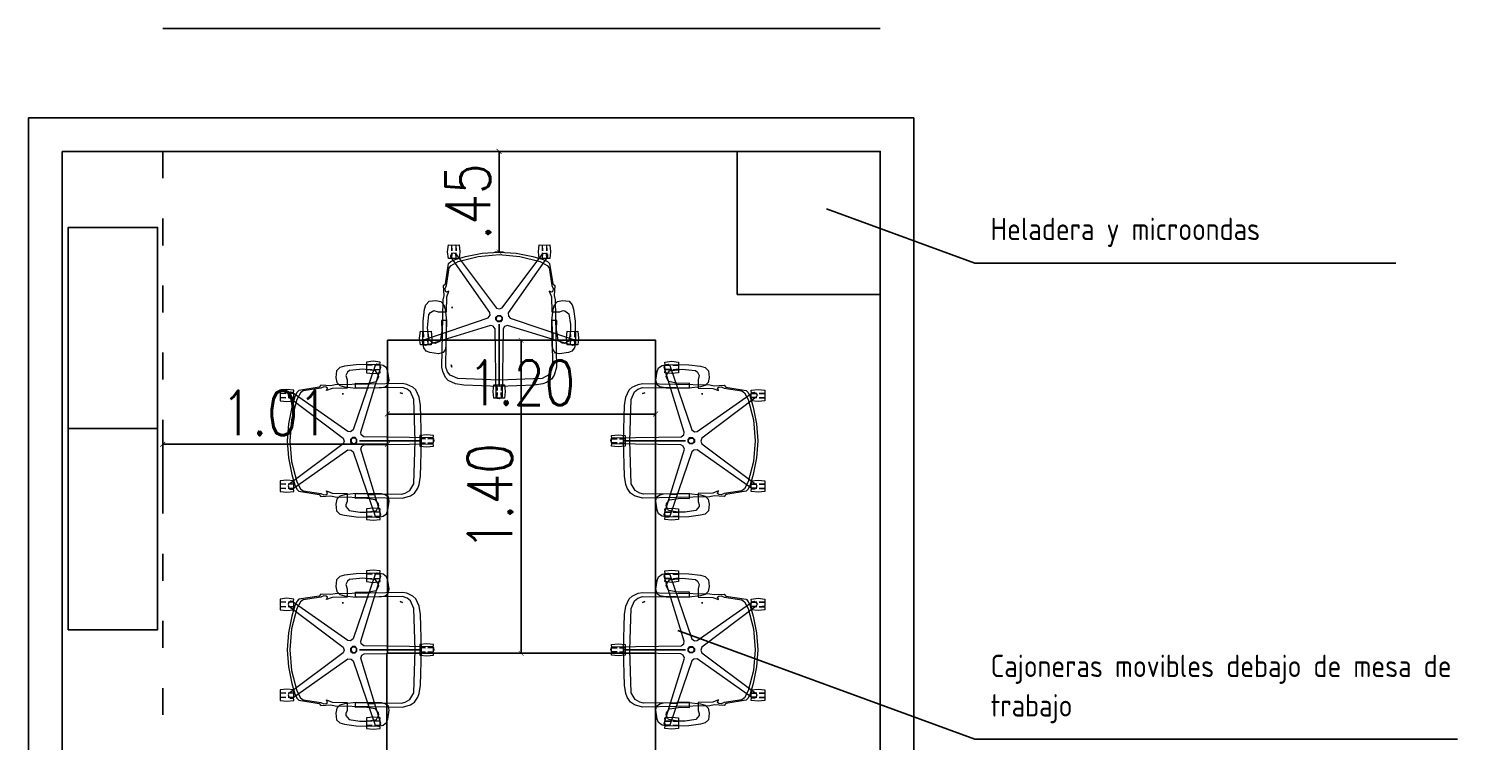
# Model space of a CAD drawing. Header units: millimetres. Extents: x 1591 to 1817, y 987 to 1091.
# Drawn here: x 1710.64 to 1717.03, y 1060.12 to 1063.31 of the extents above; entities that cross this region are included whole.
import ezdxf

# ---------------------------------------------------------------- set-up
doc = ezdxf.new("R2010")
doc.units = ezdxf.units.MM
doc.linetypes.add('ACAD_ISO03W100', pattern=[30, 12, -18])
doc.layers.add('CATALOGUE-TXT', color=251, linetype='Continuous')
doc.layers.add('Paula', color=1, linetype='Continuous')
doc.styles.add('RR', font='ROMANS.shx', dxfattribs={"width": 0.8})
doc.styles.get("Standard").update_dxf_attribs({"font": 'arial.ttf'})
doc.dimstyles.new('Copy of xx', dxfattribs={"dimscale": 2, "dimtxt": 0.036, "dimasz": 0.02, "dimexe": 0, "dimexo": 0.1, "dimgap": 0.02, "dimtad": 1, "dimzin": 4, "dimdsep": 46, "dimtxsty": 'RR', "dimblk1": 'COTA_N', "dimblk2": 'COTA_N', "dimsah": 1, "dimcen": 0, "dimclrd": 256, "dimclre": 256, "dimclrt": 256, "dimadec": 0, "dimazin": 0, "dimtfac": 1, "dimtix": 1, "dimtmove": 0, "dimatfit": 3, "dimldrblk": 'COTA_N', "dimfxl": 1, "dimtolj": 1, "dimtzin": 0, "dimarcsym": 0})

# ---------------------------------------------------------------- blocks, each defined once
blk = doc.blocks.new('COTA_N')
for p, q in [((-1, 0), (0, 0)), ((0, 0.5), (0, -0.5))]:
    blk.add_line(p, q)
at = {"const_width": 0.065}
blk.add_lwpolyline([(0.14, 0.14), (0.28, 0.28), (0, 0), (-0.14, -0.14), (-0.28, -0.28)], dxfattribs=at)
blk = doc.blocks.new('*D51')
at = {"layer": 'CATALOGUE-TXT', "lineweight": -2, "transparency": 16777216}
blk.add_line((1712.7434, 1062.3474), (1712.7434, 1062.7174), dxfattribs=at)
at = {"layer": 'Defpoints', "color": 0, "transparency": 16777216}
for p in [(1712.7434, 1062.7574), (1712.7434, 1062.7574), (1712.7434, 1062.3074)]:
    blk.add_point(p, dxfattribs=at)
at = {"layer": 'CATALOGUE-TXT', "lineweight": -2, "transparency": 16777216, "xscale": 0.04, "yscale": 0.04, "zscale": 0.04}
for p, rotation in [((1712.7434, 1062.7574), 90), ((1712.7434, 1062.3074), 270)]:
    blk.add_blockref('COTA_N', p, dxfattribs=dict(at, rotation=rotation))
at = {"layer": 'CATALOGUE-TXT', "transparency": 16777216, "insert": (1712.6034, 1062.5324), "char_height": 0.072, "attachment_point": 5, "rotation": 90, "style": 'RR'}
blk.add_mtext('\\A1;{\\H2.77778x;.45}', dxfattribs=at)
blk = doc.blocks.new('*D52')
at = {"layer": 'CATALOGUE-TXT', "lineweight": -2, "transparency": 16777216}
for p, q in [((1711.2384, 1061.2478), (1711.2384, 1061.4478)), ((1712.2034, 1061.4478), (1711.2784, 1061.4478))]:
    blk.add_line(p, q, dxfattribs=at)
at = {"layer": 'Defpoints', "color": 0, "transparency": 16777216}
for p in [(1711.2384, 1061.4478), (1712.2434, 1061.4793), (1711.2384, 1060.9578)]:
    blk.add_point(p, dxfattribs=at)
at = {"layer": 'CATALOGUE-TXT', "lineweight": -2, "transparency": 16777216, "xscale": 0.04, "yscale": 0.04, "zscale": 0.04, "rotation": 180}
blk.add_blockref('COTA_N', (1711.2384, 1061.4478), dxfattribs=at)
at = {"layer": 'CATALOGUE-TXT', "lineweight": -2, "transparency": 16777216, "xscale": 0.04, "yscale": 0.04, "zscale": 0.04}
blk.add_blockref('COTA_N', (1712.2434, 1061.4478), dxfattribs=at)
at = {"layer": 'CATALOGUE-TXT', "transparency": 16777216, "insert": (1711.7409, 1061.5878), "char_height": 0.072, "attachment_point": 5, "style": 'RR'}
blk.add_mtext('\\A1;{\\H2.77778x;1.01}', dxfattribs=at)
blk = doc.blocks.new('*D53')
at = {"layer": 'CATALOGUE-TXT', "lineweight": -2, "transparency": 16777216}
blk.add_line((1712.8419, 1060.553), (1712.8419, 1061.873), dxfattribs=at)
at = {"layer": 'Defpoints', "color": 0, "transparency": 16777216}
for p in [(1712.8419, 1061.913), (1712.8434, 1061.913), (1712.8419, 1060.513)]:
    blk.add_point(p, dxfattribs=at)
at = {"layer": 'CATALOGUE-TXT', "lineweight": -2, "transparency": 16777216, "xscale": 0.04, "yscale": 0.04, "zscale": 0.04}
for p, rotation in [((1712.8419, 1061.913), 90), ((1712.8419, 1060.513), 270)]:
    blk.add_blockref('COTA_N', p, dxfattribs=dict(at, rotation=rotation))
at = {"layer": 'CATALOGUE-TXT', "transparency": 16777216, "insert": (1712.7019, 1061.213), "char_height": 0.072, "attachment_point": 5, "rotation": 90, "style": 'RR'}
blk.add_mtext('\\A1;{\\H2.77778x;1.40}', dxfattribs=at)
blk = doc.blocks.new('*D54')
at = {"layer": 'CATALOGUE-TXT', "lineweight": -2, "transparency": 16777216}
blk.add_line((1712.2834, 1061.583), (1713.4034, 1061.583), dxfattribs=at)
at = {"layer": 'Defpoints', "color": 0, "transparency": 16777216}
for p in [(1712.2434, 1061.7073), (1713.4434, 1061.7073), (1713.4434, 1061.583)]:
    blk.add_point(p, dxfattribs=at)
at = {"layer": 'CATALOGUE-TXT', "lineweight": -2, "transparency": 16777216, "xscale": 0.04, "yscale": 0.04, "zscale": 0.04, "rotation": 180}
blk.add_blockref('COTA_N', (1712.2434, 1061.583), dxfattribs=at)
at = {"layer": 'CATALOGUE-TXT', "lineweight": -2, "transparency": 16777216, "xscale": 0.04, "yscale": 0.04, "zscale": 0.04}
blk.add_blockref('COTA_N', (1713.4434, 1061.583), dxfattribs=at)
at = {"layer": 'CATALOGUE-TXT', "transparency": 16777216, "insert": (1712.8434, 1061.723), "char_height": 0.072, "attachment_point": 5, "style": 'RR'}
blk.add_mtext('\\A1;{\\H2.77778x;1.20}', dxfattribs=at)

msp = doc.modelspace()

# ---------------------------------------------------------------- linework, layer by layer
for points in [[(1711.2384, 1063.3069), (1714.4484, 1063.3069)], [(1714.5984, 1057.7274), (1710.6384, 1057.7274), (1710.6384, 1062.9074), (1714.5984, 1062.9074), (1714.5984, 1058.7374)], [(1710.7884, 1062.7574), (1714.4484, 1062.7574), (1714.4484, 1058.7374)], [(1714.4459, 1057.8774), (1710.7884, 1057.8774), (1710.7884, 1062.7574)], [(1713.8084, 1062.1174), (1713.8084, 1062.7574), (1714.4484, 1062.7574), (1714.4484, 1062.1174), (1713.8084, 1062.1174)], [(1710.8155, 1060.6179), (1710.8155, 1062.4179), (1711.2155, 1062.4179), (1711.2155, 1060.6179), (1710.8155, 1060.6179)], [(1710.8155, 1061.5179), (1711.2155, 1061.5179)]]:
    msp.add_lwpolyline(points)
at = {"linetype": 'ACAD_ISO03W100', "ltscale": 0.01}
msp.add_lwpolyline([(1711.2384, 1062.7574), (1711.2384, 1057.8774)], dxfattribs=at)
at = {"layer": 'Paula'}
for points in [[(1716.7546, 1062.2578), (1714.872, 1062.2578), (1714.2077, 1062.5009)], [(1717.0302, 1060.1292), (1714.872, 1060.1292), (1713.5433, 1060.6154)]]:
    msp.add_lwpolyline(points, dxfattribs=at)
at = {"layer": 'Paula', "color": 1, "lineweight": 0, "ltscale": 10}
for points in [[(1712.5131, 1062.3087), (1712.5166, 1062.339), (1712.5297, 1062.3388), (1712.5312, 1062.3136), (1712.5312, 1062.3387), (1712.549, 1062.3392), (1712.551, 1062.3136), (1712.551, 1062.3388), (1712.5641, 1062.339), (1712.5676, 1062.3087), (1712.5641, 1062.2785), (1712.551, 1062.2793), (1712.5495, 1062.3039), (1712.5495, 1062.2788), (1712.5317, 1062.2783), (1712.5312, 1062.3039), (1712.5297, 1062.2793), (1712.5166, 1062.2785), (1712.5131, 1062.3087)], [(1712.9192, 1062.3087), (1712.9226, 1062.339), (1712.9357, 1062.3388), (1712.9373, 1062.3136), (1712.9373, 1062.3387), (1712.955, 1062.3392), (1712.9571, 1062.3136), (1712.9571, 1062.3388), (1712.9702, 1062.339), (1712.9736, 1062.3087), (1712.9702, 1062.2785), (1712.9571, 1062.2793), (1712.9555, 1062.3039), (1712.9555, 1062.2788), (1712.9378, 1062.2783), (1712.9373, 1062.3039), (1712.9357, 1062.2793), (1712.9226, 1062.2785), (1712.9192, 1062.3087)], [(1712.4006, 1061.9073), (1712.4061, 1061.9142), (1712.6948, 1062.0128), (1712.7032, 1062.0252), (1712.7017, 1062.0372), (1712.5268, 1062.2856), (1712.5266, 1062.2915), (1712.5322, 1062.3006), (1712.5398, 1062.3042), (1712.5481, 1062.3011), (1712.7311, 1062.057), (1712.7455, 1062.0528), (1712.7564, 1062.0579), (1712.9386, 1062.301), (1712.9442, 1062.3031), (1712.9546, 1062.3006), (1712.9603, 1062.2945), (1712.96, 1062.2857), (1712.7843, 1062.0362), (1712.7848, 1062.0212), (1712.7931, 1062.0124), (1713.0806, 1061.9142), (1713.0843, 1061.9095), (1713.0851, 1061.8989), (1713.081, 1061.8915), (1713.0725, 1061.8891), (1712.781, 1061.9791), (1712.7669, 1061.974), (1712.761, 1061.9634), (1712.7565, 1061.6597), (1712.7532, 1061.6547), (1712.7434, 1061.6506), (1712.7351, 1061.6522), (1712.7302, 1061.6596), (1712.7257, 1061.9646), (1712.7165, 1061.9765), (1712.7046, 1061.9788), (1712.4143, 1061.8892), (1712.4086, 1061.8908), (1712.4016, 1061.8989), (1712.4006, 1061.9073)], [(1712.4014, 1061.9024), (1712.4035, 1061.9988), (1712.4101, 1062.0514), (1712.4159, 1062.0718), (1712.4302, 1062.0875), (1712.4605, 1062.09), (1712.4828, 1062.0857), (1712.4962, 1062.0719), (1712.5018, 1062.0515), (1712.5076, 1061.9999), (1712.5055, 1061.8859), (1712.5016, 1061.8696), (1712.4928, 1061.858), (1712.4727, 1061.8521), (1712.4331, 1061.8577), (1712.4174, 1061.864), (1712.406, 1061.8792), (1712.4014, 1061.9024)], [(1712.9792, 1061.9999), (1712.9849, 1062.0515), (1712.9905, 1062.0719), (1713.0039, 1062.0857), (1713.0262, 1062.09), (1713.0565, 1062.0875), (1713.0708, 1062.0718), (1713.0766, 1062.0514), (1713.0833, 1061.9988), (1713.0853, 1061.9024), (1713.0808, 1061.8792), (1713.0693, 1061.864), (1713.0537, 1061.8577), (1713.014, 1061.8521), (1712.9961, 1061.8552), (1712.9851, 1061.8696), (1712.9813, 1061.8859), (1712.9792, 1061.9999)], [(1712.1959, 1061.8059), (1712.189, 1061.8005), (1712.0904, 1061.5117), (1712.078, 1061.5033), (1712.066, 1061.5048), (1711.8176, 1061.6797), (1711.8116, 1061.68), (1711.8025, 1061.6744), (1711.799, 1061.6668), (1711.802, 1061.6585), (1712.0462, 1061.4755), (1712.0503, 1061.4611), (1712.0452, 1061.4501), (1711.8021, 1061.268), (1711.8, 1061.2623), (1711.8025, 1061.252), (1711.8087, 1061.2463), (1711.8175, 1061.2466), (1712.067, 1061.4223), (1712.0819, 1061.4218), (1712.0908, 1061.4135), (1712.1889, 1061.126), (1712.1936, 1061.1223), (1712.2042, 1061.1214), (1712.2116, 1061.1256), (1712.214, 1061.134), (1712.124, 1061.4256), (1712.1291, 1061.4397), (1712.1397, 1061.4455), (1712.4435, 1061.45), (1712.4485, 1061.4534), (1712.4525, 1061.4632), (1712.4509, 1061.4715), (1712.4436, 1061.4764), (1712.1385, 1061.4809), (1712.1267, 1061.4901), (1712.1244, 1061.502), (1712.214, 1061.7923), (1712.2123, 1061.798), (1712.2042, 1061.8049), (1712.1959, 1061.8059)], [(1712.2008, 1061.8051), (1712.1043, 1061.8031), (1712.0518, 1061.7964), (1712.0314, 1061.7907), (1712.0156, 1061.7763), (1712.0132, 1061.7461), (1712.0175, 1061.7238), (1712.0313, 1061.7104), (1712.0517, 1061.7047), (1712.1032, 1061.699), (1712.2173, 1061.7011), (1712.2336, 1061.7049), (1712.2452, 1061.7138), (1712.251, 1061.7339), (1712.2455, 1061.7735), (1712.2391, 1061.7892), (1712.2239, 1061.8006), (1712.2008, 1061.8051)], [(1712.5282, 1061.803), (1712.5318, 1061.7925), (1712.5282, 1061.803)], [(1713.5, 1061.8059), (1713.507, 1061.8005), (1713.6055, 1061.5117), (1713.618, 1061.5033), (1713.63, 1061.5048), (1713.8783, 1061.6797), (1713.8843, 1061.68), (1713.8934, 1061.6744), (1713.897, 1061.6668), (1713.8939, 1061.6585), (1713.6497, 1061.4755), (1713.6456, 1061.4611), (1713.6507, 1061.4501), (1713.8938, 1061.268), (1713.8959, 1061.2623), (1713.8934, 1061.252), (1713.8872, 1061.2463), (1713.8784, 1061.2466), (1713.629, 1061.4223), (1713.614, 1061.4218), (1713.6051, 1061.4135), (1713.507, 1061.126), (1713.5023, 1061.1223), (1713.4917, 1061.1214), (1713.4843, 1061.1256), (1713.4819, 1061.134), (1713.5719, 1061.4256), (1713.5668, 1061.4397), (1713.5562, 1061.4455), (1713.2524, 1061.45), (1713.2475, 1061.4534), (1713.2434, 1061.4632), (1713.245, 1061.4715), (1713.2523, 1061.4764), (1713.5574, 1061.4809), (1713.5692, 1061.4901), (1713.5715, 1061.502), (1713.482, 1061.7923), (1713.4836, 1061.798), (1713.4917, 1061.8049), (1713.5, 1061.8059)], [(1713.4952, 1061.8051), (1713.5916, 1061.8031), (1713.6441, 1061.7964), (1713.6645, 1061.7907), (1713.6803, 1061.7763), (1713.6828, 1061.7461), (1713.6785, 1061.7238), (1713.6647, 1061.7104), (1713.6442, 1061.7047), (1713.5927, 1061.699), (1713.4787, 1061.7011), (1713.4623, 1061.7049), (1713.4508, 1061.7138), (1713.4449, 1061.7339), (1713.4504, 1061.7735), (1713.4568, 1061.7892), (1713.472, 1061.8006), (1713.4952, 1061.8051)], [(1711.7944, 1061.6934), (1711.7641, 1061.69), (1711.7643, 1061.6769), (1711.7896, 1061.6754), (1711.7644, 1061.6754), (1711.7639, 1061.6576), (1711.7896, 1061.6556), (1711.7643, 1061.6556), (1711.7641, 1061.6425), (1711.7944, 1061.639), (1711.8247, 1061.6425), (1711.8238, 1061.6556), (1711.7992, 1061.6571), (1711.8244, 1061.6571), (1711.8249, 1061.6749), (1711.7992, 1061.6754), (1711.8238, 1061.6769), (1711.8247, 1061.69), (1711.7944, 1061.6934)], [(1713.9015, 1061.6934), (1713.9318, 1061.69), (1713.9316, 1061.6769), (1713.9063, 1061.6754), (1713.9315, 1061.6754), (1713.932, 1061.6576), (1713.9063, 1061.6556), (1713.9316, 1061.6556), (1713.9318, 1061.6425), (1713.9015, 1061.639), (1713.8713, 1061.6425), (1713.8721, 1061.6556), (1713.8967, 1061.6571), (1713.8715, 1061.6571), (1713.871, 1061.6749), (1713.8967, 1061.6754), (1713.8721, 1061.6769), (1713.8713, 1061.69), (1713.9015, 1061.6934)], [(1712.3002, 1061.6784), (1712.3106, 1061.6748), (1712.3002, 1061.6784)], [(1713.3958, 1061.6784), (1713.3853, 1061.6748), (1713.3958, 1061.6784)], [(1711.7944, 1061.2874), (1711.7641, 1061.2839), (1711.7643, 1061.2708), (1711.7896, 1061.2693), (1711.7644, 1061.2693), (1711.7639, 1061.2515), (1711.7896, 1061.2495), (1711.7643, 1061.2495), (1711.7641, 1061.2364), (1711.7944, 1061.233), (1711.8247, 1061.2364), (1711.8238, 1061.2495), (1711.7992, 1061.251), (1711.8244, 1061.251), (1711.8249, 1061.2688), (1711.7992, 1061.2693), (1711.8238, 1061.2708), (1711.8247, 1061.2839), (1711.7944, 1061.2874)], [(1713.9015, 1061.2874), (1713.9318, 1061.2839), (1713.9316, 1061.2708), (1713.9063, 1061.2693), (1713.9315, 1061.2693), (1713.932, 1061.2515), (1713.9063, 1061.2495), (1713.9316, 1061.2495), (1713.9318, 1061.2364), (1713.9015, 1061.233), (1713.8713, 1061.2364), (1713.8721, 1061.2495), (1713.8967, 1061.251), (1713.8715, 1061.251), (1713.871, 1061.2688), (1713.8967, 1061.2693), (1713.8721, 1061.2708), (1713.8713, 1061.2839), (1713.9015, 1061.2874)], [(1712.1032, 1061.2274), (1712.0517, 1061.2216), (1712.0313, 1061.216), (1712.0175, 1061.2026), (1712.0132, 1061.1803), (1712.0156, 1061.15), (1712.0314, 1061.1357), (1712.0518, 1061.13), (1712.1043, 1061.1233), (1712.2008, 1061.1212), (1712.2239, 1061.1258), (1712.2391, 1061.1372), (1712.2455, 1061.1529), (1712.251, 1061.1925), (1712.2479, 1061.2105), (1712.2336, 1061.2215), (1712.2173, 1061.2253), (1712.1032, 1061.2274)], [(1713.5927, 1061.2274), (1713.6442, 1061.2216), (1713.6647, 1061.216), (1713.6785, 1061.2026), (1713.6828, 1061.1803), (1713.6803, 1061.15), (1713.6645, 1061.1357), (1713.6441, 1061.13), (1713.5916, 1061.1233), (1713.4952, 1061.1212), (1713.472, 1061.1258), (1713.4568, 1061.1372), (1713.4504, 1061.1529), (1713.4449, 1061.1925), (1713.448, 1061.2105), (1713.4623, 1061.2215), (1713.4787, 1061.2253), (1713.5927, 1061.2274)], [(1712.1959, 1060.8713), (1712.189, 1060.8659), (1712.0904, 1060.5771), (1712.078, 1060.5687), (1712.066, 1060.5702), (1711.8176, 1060.7451), (1711.8116, 1060.7454), (1711.8025, 1060.7398), (1711.799, 1060.7322), (1711.802, 1060.7239), (1712.0462, 1060.5409), (1712.0503, 1060.5265), (1712.0452, 1060.5155), (1711.8021, 1060.3334), (1711.8, 1060.3277), (1711.8025, 1060.3174), (1711.8087, 1060.3116), (1711.8175, 1060.312), (1712.067, 1060.4877), (1712.0819, 1060.4871), (1712.0908, 1060.4789), (1712.1889, 1060.1914), (1712.1936, 1060.1877), (1712.2042, 1060.1868), (1712.2116, 1060.191), (1712.214, 1060.1994), (1712.124, 1060.491), (1712.1291, 1060.5051), (1712.1397, 1060.5109), (1712.4435, 1060.5154), (1712.4485, 1060.5187), (1712.4525, 1060.5286), (1712.4509, 1060.5369), (1712.4436, 1060.5418), (1712.1385, 1060.5463), (1712.1267, 1060.5555), (1712.1244, 1060.5674), (1712.214, 1060.8576), (1712.2123, 1060.8634), (1712.2042, 1060.8703), (1712.1959, 1060.8713)], [(1712.2008, 1060.8705), (1712.1043, 1060.8685), (1712.0518, 1060.8618), (1712.0314, 1060.8561), (1712.0156, 1060.8417), (1712.0132, 1060.8115), (1712.0175, 1060.7892), (1712.0313, 1060.7758), (1712.0517, 1060.7701), (1712.1032, 1060.7644), (1712.2173, 1060.7665), (1712.2336, 1060.7703), (1712.2452, 1060.7792), (1712.251, 1060.7993), (1712.2455, 1060.8389), (1712.2391, 1060.8546), (1712.2239, 1060.866), (1712.2008, 1060.8705)], [(1713.5, 1060.8713), (1713.507, 1060.8659), (1713.6055, 1060.5771), (1713.618, 1060.5687), (1713.63, 1060.5702), (1713.8783, 1060.7451), (1713.8843, 1060.7454), (1713.8934, 1060.7398), (1713.897, 1060.7322), (1713.8939, 1060.7239), (1713.6497, 1060.5409), (1713.6456, 1060.5265), (1713.6507, 1060.5155), (1713.8938, 1060.3334), (1713.8959, 1060.3277), (1713.8934, 1060.3174), (1713.8872, 1060.3116), (1713.8784, 1060.312), (1713.629, 1060.4877), (1713.614, 1060.4871), (1713.6051, 1060.4789), (1713.507, 1060.1914), (1713.5023, 1060.1877), (1713.4917, 1060.1868), (1713.4843, 1060.191), (1713.4819, 1060.1994), (1713.5719, 1060.491), (1713.5668, 1060.5051), (1713.5562, 1060.5109), (1713.2524, 1060.5154), (1713.2475, 1060.5187), (1713.2434, 1060.5286), (1713.245, 1060.5369), (1713.2523, 1060.5418), (1713.5574, 1060.5463), (1713.5692, 1060.5555), (1713.5715, 1060.5674), (1713.482, 1060.8576), (1713.4836, 1060.8634), (1713.4917, 1060.8703), (1713.5, 1060.8713)], [(1713.4952, 1060.8705), (1713.5916, 1060.8685), (1713.6441, 1060.8618), (1713.6645, 1060.8561), (1713.6803, 1060.8417), (1713.6828, 1060.8115), (1713.6785, 1060.7892), (1713.6647, 1060.7758), (1713.6442, 1060.7701), (1713.5927, 1060.7644), (1713.4787, 1060.7665), (1713.4623, 1060.7703), (1713.4508, 1060.7792), (1713.4449, 1060.7993), (1713.4504, 1060.8389), (1713.4568, 1060.8546), (1713.472, 1060.866), (1713.4952, 1060.8705)], [(1711.7944, 1060.7588), (1711.7641, 1060.7554), (1711.7643, 1060.7423), (1711.7896, 1060.7408), (1711.7644, 1060.7408), (1711.7639, 1060.723), (1711.7896, 1060.721), (1711.7643, 1060.721), (1711.7641, 1060.7079), (1711.7944, 1060.7044), (1711.8247, 1060.7079), (1711.8238, 1060.721), (1711.7992, 1060.7225), (1711.8244, 1060.7225), (1711.8249, 1060.7402), (1711.7992, 1060.7408), (1711.8238, 1060.7423), (1711.8247, 1060.7554), (1711.7944, 1060.7588)], [(1712.3002, 1060.7438), (1712.3106, 1060.7402), (1712.3002, 1060.7438)], [(1713.3958, 1060.7438), (1713.3853, 1060.7402), (1713.3958, 1060.7438)], [(1713.9015, 1060.7588), (1713.9318, 1060.7554), (1713.9316, 1060.7423), (1713.9063, 1060.7408), (1713.9315, 1060.7408), (1713.932, 1060.723), (1713.9063, 1060.721), (1713.9316, 1060.721), (1713.9318, 1060.7079), (1713.9015, 1060.7044), (1713.8713, 1060.7079), (1713.8721, 1060.721), (1713.8967, 1060.7225), (1713.8715, 1060.7225), (1713.871, 1060.7402), (1713.8967, 1060.7408), (1713.8721, 1060.7423), (1713.8713, 1060.7554), (1713.9015, 1060.7588)], [(1711.7944, 1060.3528), (1711.7641, 1060.3493), (1711.7643, 1060.3362), (1711.7896, 1060.3347), (1711.7644, 1060.3347), (1711.7639, 1060.3169), (1711.7896, 1060.3149), (1711.7643, 1060.3149), (1711.7641, 1060.3018), (1711.7944, 1060.2984), (1711.8247, 1060.3018), (1711.8238, 1060.3149), (1711.7992, 1060.3164), (1711.8244, 1060.3164), (1711.8249, 1060.3342), (1711.7992, 1060.3347), (1711.8238, 1060.3362), (1711.8247, 1060.3493), (1711.7944, 1060.3528)], [(1713.9015, 1060.3528), (1713.9318, 1060.3493), (1713.9316, 1060.3362), (1713.9063, 1060.3347), (1713.9315, 1060.3347), (1713.932, 1060.3169), (1713.9063, 1060.3149), (1713.9316, 1060.3149), (1713.9318, 1060.3018), (1713.9015, 1060.2984), (1713.8713, 1060.3018), (1713.8721, 1060.3149), (1713.8967, 1060.3164), (1713.8715, 1060.3164), (1713.871, 1060.3342), (1713.8967, 1060.3347), (1713.8721, 1060.3362), (1713.8713, 1060.3493), (1713.9015, 1060.3528)], [(1712.1032, 1060.2928), (1712.0517, 1060.287), (1712.0313, 1060.2814), (1712.0175, 1060.268), (1712.0132, 1060.2457), (1712.0156, 1060.2154), (1712.0314, 1060.2011), (1712.0518, 1060.1954), (1712.1043, 1060.1887), (1712.2008, 1060.1866), (1712.2239, 1060.1912), (1712.2391, 1060.2026), (1712.2455, 1060.2183), (1712.251, 1060.2579), (1712.2479, 1060.2759), (1712.2336, 1060.2869), (1712.2173, 1060.2907), (1712.1032, 1060.2928)], [(1713.5927, 1060.2928), (1713.6442, 1060.287), (1713.6647, 1060.2814), (1713.6785, 1060.268), (1713.6828, 1060.2457), (1713.6803, 1060.2154), (1713.6645, 1060.2011), (1713.6441, 1060.1954), (1713.5916, 1060.1887), (1713.4952, 1060.1866), (1713.472, 1060.1912), (1713.4568, 1060.2026), (1713.4504, 1060.2183), (1713.4449, 1060.2579), (1713.448, 1060.2759), (1713.4623, 1060.2869), (1713.4787, 1060.2907), (1713.5927, 1060.2928)]]:
    msp.add_lwpolyline(points, dxfattribs=at)
for points in [[(1712.429, 1062.0285), (1712.4359, 1062.0377), (1712.451, 1062.0453), (1712.4712, 1062.0402), (1712.508, 1062.0402), (1712.5088, 1062.1064), (1712.5188, 1062.1325), (1712.5081, 1062.1277), (1712.5035, 1062.1332), (1712.5016, 1062.1445), (1712.5078, 1062.1579), (1712.5202, 1062.2362), (1712.5283, 1062.2478), (1712.5594, 1062.2651), (1712.6501, 1062.288), (1712.7434, 1062.2966), (1712.8367, 1062.288), (1712.9274, 1062.2651), (1712.9585, 1062.2478), (1712.9666, 1062.2362), (1712.979, 1062.1579), (1712.9852, 1062.1445), (1712.9833, 1062.1332), (1712.9788, 1062.1277), (1712.9679, 1062.1325), (1712.9779, 1062.1064), (1712.9788, 1062.0402), (1713.0156, 1062.0402), (1713.0291, 1062.046), (1713.0375, 1062.0452), (1713.0557, 1062.0313), (1713.0631, 1061.9828), (1713.0625, 1061.952), (1713.0549, 1061.9087), (1713.0337, 1061.8984), (1713.0253, 1061.8993), (1713.0071, 1061.9131), (1712.9997, 1061.9616), (1713.0016, 1062.0019), (1712.9792, 1062.0017), (1712.9799, 1061.9461), (1712.9834, 1061.9451), (1712.9834, 1061.9162), (1712.9803, 1061.9152), (1712.9817, 1061.797), (1712.9778, 1061.7796), (1712.9659, 1061.7585), (1712.9354, 1061.7419), (1712.7434, 1061.735), (1712.7434, 1061.9845), (1712.7434, 1061.735), (1712.5586, 1061.7417), (1712.5247, 1061.7564), (1712.5128, 1061.7714), (1712.505, 1061.7923), (1712.5075, 1062.0017), (1712.4851, 1062.0019), (1712.4865, 1061.952), (1712.4789, 1061.9087), (1712.4577, 1061.8984), (1712.4493, 1061.8993), (1712.431, 1061.9131), (1712.4233, 1061.9692), (1712.429, 1062.0285)], [(1712.487, 1061.7919), (1712.4931, 1062.0931), (1712.4968, 1062.1132), (1712.4945, 1062.1578), (1712.5031, 1062.1654), (1712.5176, 1062.2558), (1712.5274, 1062.2645), (1712.5468, 1062.2742), (1712.5927, 1062.2871), (1712.6675, 1062.3017), (1712.7434, 1062.3074), (1712.8193, 1062.3017), (1712.8941, 1062.2871), (1712.94, 1062.2742), (1712.9594, 1062.2645), (1712.9692, 1062.2558), (1712.9837, 1062.1654), (1712.9923, 1062.1578), (1712.9899, 1062.1131), (1712.9936, 1062.0931), (1712.9998, 1061.7919), (1712.9896, 1061.7567), (1712.9778, 1061.7386), (1712.9555, 1061.7237), (1712.9387, 1061.7173), (1712.9015, 1061.7118), (1712.7434, 1061.7066), (1712.7434, 1061.7347), (1712.7434, 1061.7066), (1712.5852, 1061.7118), (1712.5481, 1061.7173), (1712.5154, 1061.7329), (1712.5032, 1061.7462), (1712.4909, 1061.7731), (1712.487, 1061.7919)], [(1712.5329, 1062.0624), (1712.5336, 1062.0563), (1712.5335, 1062.0563), (1712.5329, 1062.0624)], [(1712.7293, 1062.0158), (1712.7375, 1062.024), (1712.7492, 1062.024), (1712.7575, 1062.0158), (1712.7575, 1062.0041), (1712.7492, 1061.9959), (1712.7375, 1061.9959), (1712.7293, 1062.0041), (1712.7293, 1062.0158)], [(1712.731, 1062.015), (1712.7383, 1062.0223), (1712.7485, 1062.0223), (1712.7557, 1062.015), (1712.7557, 1062.0048), (1712.7485, 1061.9976), (1712.7383, 1061.9976), (1712.731, 1062.0048), (1712.731, 1062.015)], [(1712.3877, 1061.9225), (1712.3911, 1061.9529), (1712.4042, 1061.9527), (1712.4057, 1061.9274), (1712.4057, 1061.9525), (1712.4235, 1061.953), (1712.4255, 1061.9274), (1712.4255, 1061.9527), (1712.4386, 1061.9529), (1712.4421, 1061.9225), (1712.4386, 1061.8923), (1712.4255, 1061.8931), (1712.424, 1061.9177), (1712.424, 1061.8926), (1712.4062, 1061.8921), (1712.4057, 1061.9177), (1712.4042, 1061.8931), (1712.3911, 1061.8923), (1712.3877, 1061.9225)], [(1713.0447, 1061.9225), (1713.0481, 1061.9529), (1713.0612, 1061.9527), (1713.0627, 1061.9274), (1713.0627, 1061.9525), (1713.0805, 1061.953), (1713.0826, 1061.9274), (1713.0826, 1061.9527), (1713.0956, 1061.9529), (1713.0991, 1061.9225), (1713.0957, 1061.8923), (1713.0826, 1061.8931), (1713.081, 1061.9177), (1713.081, 1061.8926), (1713.0633, 1061.8921), (1713.0627, 1061.9177), (1713.0612, 1061.8931), (1713.0481, 1061.8923), (1713.0447, 1061.9225)], [(1712.1806, 1061.8189), (1712.1503, 1061.8155), (1712.1505, 1061.8024), (1712.1758, 1061.8008), (1712.1506, 1061.8008), (1712.1501, 1061.7831), (1712.1758, 1061.781), (1712.1505, 1061.781), (1712.1503, 1061.7679), (1712.1806, 1061.7645), (1712.2108, 1061.7679), (1712.21, 1061.781), (1712.1854, 1061.7826), (1712.2106, 1061.7826), (1712.2111, 1061.8003), (1712.1854, 1061.8008), (1712.21, 1061.8024), (1712.2108, 1061.8155), (1712.1806, 1061.8189)], [(1713.5153, 1061.8189), (1713.5456, 1061.8155), (1713.5454, 1061.8024), (1713.5202, 1061.8008), (1713.5453, 1061.8008), (1713.5458, 1061.7831), (1713.5202, 1061.781), (1713.5454, 1061.781), (1713.5456, 1061.7679), (1713.5153, 1061.7645), (1713.4851, 1061.7679), (1713.4859, 1061.781), (1713.5105, 1061.7826), (1713.4854, 1061.7826), (1713.4848, 1061.8003), (1713.5105, 1061.8008), (1713.4859, 1061.8024), (1713.4851, 1061.8155), (1713.5153, 1061.8189)], [(1712.0746, 1061.7776), (1712.0654, 1061.7706), (1712.0578, 1061.7555), (1712.0629, 1061.7354), (1712.0629, 1061.6986), (1711.9968, 1061.6978), (1711.9707, 1061.6877), (1711.9755, 1061.6985), (1711.9699, 1061.7031), (1711.9586, 1061.705), (1711.9453, 1061.6988), (1711.8669, 1061.6863), (1711.8553, 1061.6782), (1711.838, 1061.6472), (1711.8152, 1061.5564), (1711.8066, 1061.4632), (1711.8152, 1061.3699), (1711.838, 1061.2792), (1711.8553, 1061.2481), (1711.8669, 1061.24), (1711.9453, 1061.2276), (1711.9586, 1061.2214), (1711.9699, 1061.2233), (1711.9755, 1061.2278), (1711.9706, 1061.2387), (1711.9968, 1061.2286), (1712.0629, 1061.2278), (1712.0629, 1061.191), (1712.0571, 1061.1775), (1712.058, 1061.1691), (1712.0719, 1061.1509), (1712.1203, 1061.1434), (1712.1512, 1061.1441), (1712.1944, 1061.1516), (1712.2048, 1061.1729), (1712.2039, 1061.1813), (1712.19, 1061.1995), (1712.1416, 1061.2069), (1712.1013, 1061.2049), (1712.1014, 1061.2273), (1712.157, 1061.2266), (1712.158, 1061.2231), (1712.1869, 1061.2231), (1712.1879, 1061.2262), (1712.3062, 1061.2249), (1712.3235, 1061.2288), (1712.3446, 1061.2407), (1712.3612, 1061.2711), (1712.3681, 1061.4632), (1712.1186, 1061.4632), (1712.3681, 1061.4632), (1712.3615, 1061.648), (1712.3467, 1061.6818), (1712.3318, 1061.6938), (1712.3109, 1061.7016), (1712.1014, 1061.6991), (1712.1013, 1061.7214), (1712.1512, 1061.7201), (1712.1944, 1061.7277), (1712.2048, 1061.7489), (1712.2039, 1061.7573), (1712.19, 1061.7755), (1712.134, 1061.7833), (1712.0746, 1061.7776)], [(1713.6213, 1061.7776), (1713.6305, 1061.7706), (1713.6381, 1061.7555), (1713.633, 1061.7354), (1713.633, 1061.6986), (1713.6992, 1061.6978), (1713.7253, 1061.6877), (1713.7205, 1061.6985), (1713.726, 1061.7031), (1713.7373, 1061.705), (1713.7506, 1061.6988), (1713.829, 1061.6863), (1713.8406, 1061.6782), (1713.8579, 1061.6472), (1713.8808, 1061.5564), (1713.8893, 1061.4632), (1713.8808, 1061.3699), (1713.8579, 1061.2792), (1713.8406, 1061.2481), (1713.829, 1061.24), (1713.7506, 1061.2276), (1713.7373, 1061.2214), (1713.726, 1061.2233), (1713.7205, 1061.2278), (1713.7253, 1061.2387), (1713.6992, 1061.2286), (1713.633, 1061.2278), (1713.633, 1061.191), (1713.6388, 1061.1775), (1713.6379, 1061.1691), (1713.624, 1061.1509), (1713.5756, 1061.1434), (1713.5447, 1061.1441), (1713.5015, 1061.1516), (1713.4911, 1061.1729), (1713.492, 1061.1813), (1713.5059, 1061.1995), (1713.5544, 1061.2069), (1713.5947, 1061.2049), (1713.5945, 1061.2273), (1713.5389, 1061.2266), (1713.5379, 1061.2231), (1713.509, 1061.2231), (1713.508, 1061.2262), (1713.3898, 1061.2249), (1713.3724, 1061.2288), (1713.3513, 1061.2407), (1713.3347, 1061.2711), (1713.3278, 1061.4632), (1713.5773, 1061.4632), (1713.3278, 1061.4632), (1713.3344, 1061.648), (1713.3492, 1061.6818), (1713.3642, 1061.6938), (1713.3851, 1061.7016), (1713.5945, 1061.6991), (1713.5947, 1061.7214), (1713.5447, 1061.7201), (1713.5015, 1061.7277), (1713.4911, 1061.7489), (1713.492, 1061.7573), (1713.5059, 1061.7755), (1713.562, 1061.7833), (1713.6213, 1061.7776)], [(1712.3113, 1061.7196), (1712.0101, 1061.7135), (1711.99, 1061.7097), (1711.9453, 1061.7121), (1711.9377, 1061.7034), (1711.8474, 1061.6889), (1711.8386, 1061.6792), (1711.829, 1061.6597), (1711.816, 1061.6139), (1711.8014, 1061.5391), (1711.7958, 1061.4632), (1711.8014, 1061.3872), (1711.816, 1061.3125), (1711.829, 1061.2666), (1711.8386, 1061.2472), (1711.8474, 1061.2374), (1711.9377, 1061.2229), (1711.9453, 1061.2142), (1711.99, 1061.2166), (1712.0101, 1061.2129), (1712.3113, 1061.2068), (1712.3464, 1061.2169), (1712.3646, 1061.2288), (1712.3794, 1061.251), (1712.3858, 1061.2679), (1712.3914, 1061.305), (1712.3965, 1061.4632), (1712.3685, 1061.4632), (1712.3965, 1061.4632), (1712.3914, 1061.6214), (1712.3858, 1061.6585), (1712.3702, 1061.6912), (1712.3569, 1061.7034), (1712.3301, 1061.7157), (1712.3113, 1061.7196)], [(1712.7162, 1061.6839), (1712.7196, 1061.7142), (1712.7327, 1061.714), (1712.7342, 1061.6887), (1712.7342, 1061.7138), (1712.752, 1061.7143), (1712.754, 1061.6887), (1712.754, 1061.714), (1712.7671, 1061.7142), (1712.7706, 1061.6839), (1712.7671, 1061.6536), (1712.754, 1061.6544), (1712.7525, 1061.679), (1712.7525, 1061.6539), (1712.7347, 1061.6534), (1712.7342, 1061.679), (1712.7327, 1061.6544), (1712.7196, 1061.6536), (1712.7162, 1061.6839)], [(1713.3846, 1061.7196), (1713.6859, 1061.7135), (1713.7059, 1061.7097), (1713.7506, 1061.7121), (1713.7582, 1061.7034), (1713.8485, 1061.6889), (1713.8573, 1061.6792), (1713.867, 1061.6597), (1713.8799, 1061.6139), (1713.8945, 1061.5391), (1713.9002, 1061.4632), (1713.8945, 1061.3872), (1713.8799, 1061.3125), (1713.867, 1061.2666), (1713.8573, 1061.2472), (1713.8485, 1061.2374), (1713.7582, 1061.2229), (1713.7506, 1061.2142), (1713.7059, 1061.2166), (1713.6858, 1061.2129), (1713.3846, 1061.2068), (1713.3495, 1061.2169), (1713.3313, 1061.2288), (1713.3165, 1061.251), (1713.3101, 1061.2679), (1713.3046, 1061.305), (1713.2994, 1061.4632), (1713.3274, 1061.4632), (1713.2994, 1061.4632), (1713.3046, 1061.6214), (1713.3101, 1061.6585), (1713.3257, 1061.6912), (1713.339, 1061.7034), (1713.3659, 1061.7157), (1713.3846, 1061.7196)], [(1712.0407, 1061.6737), (1712.0469, 1061.673), (1712.0469, 1061.673), (1712.0407, 1061.6737)], [(1713.6552, 1061.6737), (1713.6491, 1061.673), (1713.649, 1061.673), (1713.6552, 1061.6737)], [(1712.0874, 1061.4773), (1712.0791, 1061.469), (1712.0791, 1061.4574), (1712.0874, 1061.4491), (1712.099, 1061.4491), (1712.1073, 1061.4574), (1712.1073, 1061.469), (1712.099, 1061.4773), (1712.0874, 1061.4773)], [(1712.0881, 1061.4755), (1712.0809, 1061.4683), (1712.0809, 1061.4581), (1712.0881, 1061.4509), (1712.0983, 1061.4509), (1712.1056, 1061.4581), (1712.1056, 1061.4683), (1712.0983, 1061.4755), (1712.0881, 1061.4755)], [(1712.4193, 1061.4904), (1712.389, 1061.487), (1712.3892, 1061.4739), (1712.4144, 1061.4723), (1712.3893, 1061.4723), (1712.3888, 1061.4546), (1712.4144, 1061.4525), (1712.3892, 1061.4525), (1712.389, 1061.4394), (1712.4193, 1061.436), (1712.4495, 1061.4394), (1712.4487, 1061.4525), (1712.4241, 1061.4541), (1712.4492, 1061.4541), (1712.4497, 1061.4718), (1712.4241, 1061.4723), (1712.4487, 1061.4739), (1712.4495, 1061.487), (1712.4193, 1061.4904)], [(1713.2766, 1061.4904), (1713.307, 1061.487), (1713.3068, 1061.4739), (1713.2815, 1061.4723), (1713.3066, 1061.4723), (1713.3071, 1061.4546), (1713.2815, 1061.4525), (1713.3068, 1061.4525), (1713.307, 1061.4394), (1713.2766, 1061.436), (1713.2464, 1061.4394), (1713.2472, 1061.4525), (1713.2718, 1061.4541), (1713.2467, 1061.4541), (1713.2462, 1061.4718), (1713.2718, 1061.4723), (1713.2472, 1061.4739), (1713.2464, 1061.487), (1713.2766, 1061.4904)], [(1713.6085, 1061.4773), (1713.6168, 1061.469), (1713.6168, 1061.4574), (1713.6085, 1061.4491), (1713.5969, 1061.4491), (1713.5886, 1061.4574), (1713.5886, 1061.469), (1713.5969, 1061.4773), (1713.6085, 1061.4773)], [(1713.6078, 1061.4755), (1713.6151, 1061.4683), (1713.6151, 1061.4581), (1713.6078, 1061.4509), (1713.5976, 1061.4509), (1713.5904, 1061.4581), (1713.5904, 1061.4683), (1713.5976, 1061.4755), (1713.6078, 1061.4755)], [(1712.1806, 1061.1619), (1712.1503, 1061.1584), (1712.1505, 1061.1454), (1712.1758, 1061.1438), (1712.1506, 1061.1438), (1712.1501, 1061.1261), (1712.1758, 1061.124), (1712.1505, 1061.124), (1712.1503, 1061.1109), (1712.1806, 1061.1075), (1712.2108, 1061.1109), (1712.21, 1061.124), (1712.1854, 1061.1255), (1712.2106, 1061.1255), (1712.2111, 1061.1433), (1712.1854, 1061.1438), (1712.21, 1061.1454), (1712.2108, 1061.1585), (1712.1806, 1061.1619)], [(1713.5153, 1061.1619), (1713.5456, 1061.1584), (1713.5454, 1061.1454), (1713.5202, 1061.1438), (1713.5453, 1061.1438), (1713.5458, 1061.1261), (1713.5202, 1061.124), (1713.5454, 1061.124), (1713.5456, 1061.1109), (1713.5153, 1061.1075), (1713.4851, 1061.1109), (1713.4859, 1061.124), (1713.5105, 1061.1255), (1713.4854, 1061.1255), (1713.4848, 1061.1433), (1713.5105, 1061.1438), (1713.4859, 1061.1454), (1713.4851, 1061.1585), (1713.5153, 1061.1619)], [(1712.1806, 1060.8843), (1712.1503, 1060.8809), (1712.1505, 1060.8678), (1712.1758, 1060.8662), (1712.1506, 1060.8662), (1712.1501, 1060.8485), (1712.1758, 1060.8464), (1712.1505, 1060.8464), (1712.1503, 1060.8333), (1712.1806, 1060.8299), (1712.2108, 1060.8333), (1712.21, 1060.8464), (1712.1854, 1060.848), (1712.2106, 1060.848), (1712.2111, 1060.8657), (1712.1854, 1060.8662), (1712.21, 1060.8678), (1712.2108, 1060.8809), (1712.1806, 1060.8843)], [(1713.5153, 1060.8843), (1713.5456, 1060.8809), (1713.5454, 1060.8678), (1713.5202, 1060.8662), (1713.5453, 1060.8662), (1713.5458, 1060.8485), (1713.5202, 1060.8464), (1713.5454, 1060.8464), (1713.5456, 1060.8333), (1713.5153, 1060.8299), (1713.4851, 1060.8333), (1713.4859, 1060.8464), (1713.5105, 1060.848), (1713.4854, 1060.848), (1713.4848, 1060.8657), (1713.5105, 1060.8662), (1713.4859, 1060.8678), (1713.4851, 1060.8809), (1713.5153, 1060.8843)], [(1712.0746, 1060.843), (1712.0654, 1060.836), (1712.0578, 1060.8209), (1712.0629, 1060.8008), (1712.0629, 1060.764), (1711.9968, 1060.7631), (1711.9707, 1060.7531), (1711.9755, 1060.7639), (1711.9699, 1060.7685), (1711.9586, 1060.7704), (1711.9453, 1060.7642), (1711.8669, 1060.7517), (1711.8553, 1060.7436), (1711.838, 1060.7126), (1711.8152, 1060.6218), (1711.8066, 1060.5286), (1711.8152, 1060.4353), (1711.838, 1060.3446), (1711.8553, 1060.3135), (1711.8669, 1060.3054), (1711.9453, 1060.293), (1711.9586, 1060.2868), (1711.9699, 1060.2887), (1711.9755, 1060.2932), (1711.9706, 1060.3041), (1711.9968, 1060.294), (1712.0629, 1060.2932), (1712.0629, 1060.2564), (1712.0571, 1060.2429), (1712.058, 1060.2345), (1712.0719, 1060.2163), (1712.1203, 1060.2088), (1712.1512, 1060.2095), (1712.1944, 1060.217), (1712.2048, 1060.2382), (1712.2039, 1060.2467), (1712.19, 1060.2649), (1712.1416, 1060.2723), (1712.1013, 1060.2703), (1712.1014, 1060.2927), (1712.157, 1060.292), (1712.158, 1060.2885), (1712.1869, 1060.2885), (1712.1879, 1060.2916), (1712.3062, 1060.2903), (1712.3235, 1060.2942), (1712.3446, 1060.3061), (1712.3612, 1060.3365), (1712.3681, 1060.5286), (1712.1186, 1060.5286), (1712.3681, 1060.5286), (1712.3615, 1060.7134), (1712.3467, 1060.7472), (1712.3318, 1060.7592), (1712.3109, 1060.767), (1712.1014, 1060.7645), (1712.1013, 1060.7868), (1712.1512, 1060.7855), (1712.1944, 1060.7931), (1712.2048, 1060.8143), (1712.2039, 1060.8227), (1712.19, 1060.8409), (1712.134, 1060.8487), (1712.0746, 1060.843)], [(1713.6213, 1060.843), (1713.6305, 1060.836), (1713.6381, 1060.8209), (1713.633, 1060.8008), (1713.633, 1060.764), (1713.6992, 1060.7631), (1713.7253, 1060.7531), (1713.7205, 1060.7639), (1713.726, 1060.7685), (1713.7373, 1060.7704), (1713.7506, 1060.7642), (1713.829, 1060.7517), (1713.8406, 1060.7436), (1713.8579, 1060.7126), (1713.8808, 1060.6218), (1713.8893, 1060.5286), (1713.8808, 1060.4353), (1713.8579, 1060.3446), (1713.8406, 1060.3135), (1713.829, 1060.3054), (1713.7506, 1060.293), (1713.7373, 1060.2868), (1713.726, 1060.2887), (1713.7205, 1060.2932), (1713.7253, 1060.3041), (1713.6992, 1060.294), (1713.633, 1060.2932), (1713.633, 1060.2564), (1713.6388, 1060.2429), (1713.6379, 1060.2345), (1713.624, 1060.2163), (1713.5756, 1060.2088), (1713.5447, 1060.2095), (1713.5015, 1060.217), (1713.4911, 1060.2382), (1713.492, 1060.2467), (1713.5059, 1060.2649), (1713.5544, 1060.2723), (1713.5947, 1060.2703), (1713.5945, 1060.2927), (1713.5389, 1060.292), (1713.5379, 1060.2885), (1713.509, 1060.2885), (1713.508, 1060.2916), (1713.3898, 1060.2903), (1713.3724, 1060.2942), (1713.3513, 1060.3061), (1713.3347, 1060.3365), (1713.3278, 1060.5286), (1713.5773, 1060.5286), (1713.3278, 1060.5286), (1713.3344, 1060.7134), (1713.3492, 1060.7472), (1713.3642, 1060.7592), (1713.3851, 1060.767), (1713.5945, 1060.7645), (1713.5947, 1060.7868), (1713.5447, 1060.7855), (1713.5015, 1060.7931), (1713.4911, 1060.8143), (1713.492, 1060.8227), (1713.5059, 1060.8409), (1713.562, 1060.8487), (1713.6213, 1060.843)], [(1712.3113, 1060.785), (1712.0101, 1060.7789), (1711.99, 1060.7751), (1711.9453, 1060.7775), (1711.9377, 1060.7688), (1711.8474, 1060.7543), (1711.8386, 1060.7446), (1711.829, 1060.7251), (1711.816, 1060.6793), (1711.8014, 1060.6045), (1711.7958, 1060.5286), (1711.8014, 1060.4526), (1711.816, 1060.3779), (1711.829, 1060.332), (1711.8386, 1060.3126), (1711.8474, 1060.3028), (1711.9377, 1060.2883), (1711.9453, 1060.2796), (1711.99, 1060.282), (1712.0101, 1060.2783), (1712.3113, 1060.2722), (1712.3464, 1060.2823), (1712.3646, 1060.2942), (1712.3794, 1060.3164), (1712.3858, 1060.3333), (1712.3914, 1060.3704), (1712.3965, 1060.5286), (1712.3685, 1060.5286), (1712.3965, 1060.5286), (1712.3914, 1060.6868), (1712.3858, 1060.7239), (1712.3702, 1060.7566), (1712.3569, 1060.7688), (1712.3301, 1060.7811), (1712.3113, 1060.785)], [(1712.0407, 1060.7391), (1712.0469, 1060.7384), (1712.0469, 1060.7384), (1712.0407, 1060.7391)], [(1713.3846, 1060.785), (1713.6859, 1060.7789), (1713.7059, 1060.7751), (1713.7506, 1060.7775), (1713.7582, 1060.7688), (1713.8485, 1060.7543), (1713.8573, 1060.7446), (1713.867, 1060.7251), (1713.8799, 1060.6793), (1713.8945, 1060.6045), (1713.9002, 1060.5286), (1713.8945, 1060.4526), (1713.8799, 1060.3779), (1713.867, 1060.332), (1713.8573, 1060.3126), (1713.8485, 1060.3028), (1713.7582, 1060.2883), (1713.7506, 1060.2796), (1713.7059, 1060.282), (1713.6858, 1060.2783), (1713.3846, 1060.2722), (1713.3495, 1060.2823), (1713.3313, 1060.2942), (1713.3165, 1060.3164), (1713.3101, 1060.3333), (1713.3046, 1060.3704), (1713.2994, 1060.5286), (1713.3274, 1060.5286), (1713.2994, 1060.5286), (1713.3046, 1060.6868), (1713.3101, 1060.7239), (1713.3257, 1060.7566), (1713.339, 1060.7688), (1713.3659, 1060.7811), (1713.3846, 1060.785)], [(1713.6552, 1060.7391), (1713.6491, 1060.7384), (1713.649, 1060.7384), (1713.6552, 1060.7391)], [(1712.0874, 1060.5427), (1712.0791, 1060.5344), (1712.0791, 1060.5228), (1712.0874, 1060.5145), (1712.099, 1060.5145), (1712.1073, 1060.5228), (1712.1073, 1060.5344), (1712.099, 1060.5427), (1712.0874, 1060.5427)], [(1712.0881, 1060.5409), (1712.0809, 1060.5337), (1712.0809, 1060.5235), (1712.0881, 1060.5162), (1712.0983, 1060.5162), (1712.1056, 1060.5235), (1712.1056, 1060.5337), (1712.0983, 1060.5409), (1712.0881, 1060.5409)], [(1712.4193, 1060.5558), (1712.389, 1060.5524), (1712.3892, 1060.5393), (1712.4144, 1060.5377), (1712.3893, 1060.5377), (1712.3888, 1060.52), (1712.4144, 1060.5179), (1712.3892, 1060.5179), (1712.389, 1060.5048), (1712.4193, 1060.5014), (1712.4495, 1060.5048), (1712.4487, 1060.5179), (1712.4241, 1060.5194), (1712.4492, 1060.5194), (1712.4497, 1060.5372), (1712.4241, 1060.5377), (1712.4487, 1060.5393), (1712.4495, 1060.5524), (1712.4193, 1060.5558)], [(1713.2766, 1060.5558), (1713.307, 1060.5524), (1713.3068, 1060.5393), (1713.2815, 1060.5377), (1713.3066, 1060.5377), (1713.3071, 1060.52), (1713.2815, 1060.5179), (1713.3068, 1060.5179), (1713.307, 1060.5048), (1713.2766, 1060.5014), (1713.2464, 1060.5048), (1713.2472, 1060.5179), (1713.2718, 1060.5194), (1713.2467, 1060.5194), (1713.2462, 1060.5372), (1713.2718, 1060.5377), (1713.2472, 1060.5393), (1713.2464, 1060.5524), (1713.2766, 1060.5558)], [(1713.6085, 1060.5427), (1713.6168, 1060.5344), (1713.6168, 1060.5228), (1713.6085, 1060.5145), (1713.5969, 1060.5145), (1713.5886, 1060.5228), (1713.5886, 1060.5344), (1713.5969, 1060.5427), (1713.6085, 1060.5427)], [(1713.6078, 1060.5409), (1713.6151, 1060.5337), (1713.6151, 1060.5235), (1713.6078, 1060.5162), (1713.5976, 1060.5162), (1713.5904, 1060.5235), (1713.5904, 1060.5337), (1713.5976, 1060.5409), (1713.6078, 1060.5409)], [(1712.1806, 1060.2273), (1712.1503, 1060.2238), (1712.1505, 1060.2107), (1712.1758, 1060.2092), (1712.1506, 1060.2092), (1712.1501, 1060.1915), (1712.1758, 1060.1894), (1712.1505, 1060.1894), (1712.1503, 1060.1763), (1712.1806, 1060.1729), (1712.2108, 1060.1763), (1712.21, 1060.1894), (1712.1854, 1060.1909), (1712.2106, 1060.1909), (1712.2111, 1060.2087), (1712.1854, 1060.2092), (1712.21, 1060.2107), (1712.2108, 1060.2239), (1712.1806, 1060.2273)], [(1713.5153, 1060.2273), (1713.5456, 1060.2238), (1713.5454, 1060.2107), (1713.5202, 1060.2092), (1713.5453, 1060.2092), (1713.5458, 1060.1915), (1713.5202, 1060.1894), (1713.5454, 1060.1894), (1713.5456, 1060.1763), (1713.5153, 1060.1729), (1713.4851, 1060.1763), (1713.4859, 1060.1894), (1713.5105, 1060.1909), (1713.4854, 1060.1909), (1713.4848, 1060.2087), (1713.5105, 1060.2092), (1713.4859, 1060.2107), (1713.4851, 1060.2239), (1713.5153, 1060.2273)]]:
    msp.add_lwpolyline(points, close=True, dxfattribs=at)
at = {"layer": 'Paula', "color": 1, "ltscale": 10}
for points in [[(1712.2434, 1061.913), (1712.2434, 1060.513), (1713.4434, 1060.513), (1713.4434, 1061.913)], [(1712.2404, 1060.513), (1712.2404, 1059.113), (1713.4434, 1059.113), (1713.4434, 1060.513)]]:
    msp.add_lwpolyline(points, close=True, dxfattribs=at)

# ---------------------------------------------------------------- texts
at = {"layer": 'Paula', "char_height": 0.1, "attachment_point": 5}
for s, insert in [('\\pxsm1.0583,ql;{\\Fdim|c0;Heladera y microondas}', (1715.9887, 1062.3957)), ('\\pxsm1.0583,ql;{\\Fdim|c0;Cajoneras movibles debajo de mesa de trabajo}', (1715.9887, 1060.3531))]:
    msp.add_mtext_dynamic_manual_height_columns(s, width=2.093508, gutter_width=0.3001, heights=[0.9017], dxfattribs=dict(at, insert=insert))

# ---------------------------------------------------------------- dimensions: what is measured, and where the dimension line sits
at = {"layer": 'CATALOGUE-TXT'}
for base, p1, p2, picture, middle in [((1712.7434, 1062.7574), (1712.7434, 1062.3074), (1712.7434, 1062.7574), '*D51', (1712.6034, 1062.5324)), ((1712.8419, 1061.913), (1712.8419, 1060.513), (1712.8434, 1061.913), '*D53', (1712.7019, 1061.213))]:
    dim = msp.add_linear_dim(base=base, p1=p1, p2=p2, angle=90, text='{\\H2.77778x;<>}', dimstyle='Copy of xx', override={"dimfxl": 0.1, "dimfxlon": 1}, dxfattribs=at)
    dim.commit()
    dim.dimension.update_dxf_attribs({"geometry": picture, "text_midpoint": middle})
for base, p1, p2, picture, middle in [((1713.4434, 1061.583), (1712.2434, 1061.7073), (1713.4434, 1061.7073), '*D54', (1712.8434, 1061.723)), ((1711.2383753206, 1061.4477795338), (1712.2433753206, 1061.4793226245), (1711.2383753206, 1060.9577538429), '*D52', (1711.7408753206, 1061.5877796138))]:
    dim = msp.add_linear_dim(base=base, p1=p1, p2=p2, text='{\\H2.77778x;<>}', dimstyle='Copy of xx', override={"dimfxl": 0.1, "dimfxlon": 1}, dxfattribs=at)
    dim.commit()
    dim.dimension.update_dxf_attribs({"geometry": picture, "text_midpoint": middle})

doc.saveas('drawing.dxf')
